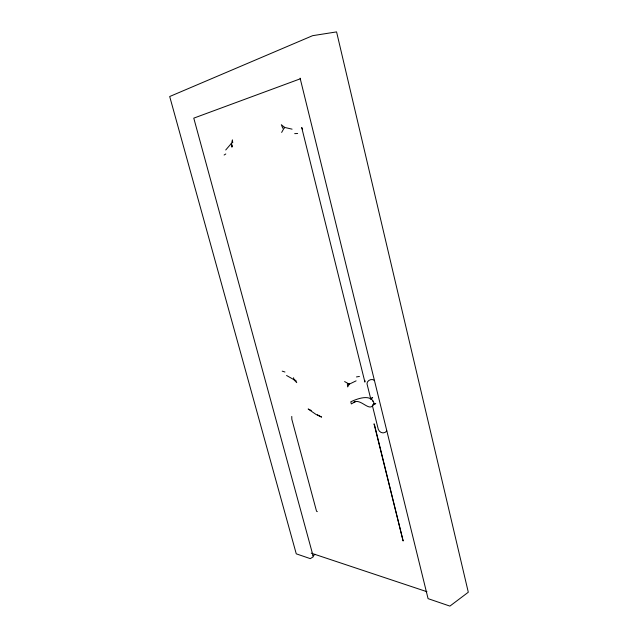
<?xml version="1.0" encoding="UTF-8"?>
<svg xmlns="http://www.w3.org/2000/svg" width="638" height="638" viewBox="0 0 638 638"><rect width="100%" height="100%" fill="white"/><g stroke="black" fill="none" stroke-linecap="round" stroke-linejoin="round"><path stroke-width="0.96" d="M282.801 128.254L281.342 124.721L284.508 127.345L284.428 127.863L284.293 127.337L292.076 129.163M293.576 377.728L293.943 379.722L296.726 382.625L295.649 380.096M356.1 380.862L349.106 384.236L348.994 383.765L349.297 384.188L347.638 386.939L347.383 383.988M281.645 132.433L284.508 127.345M371.81 398.248L372.648 397.554L370.503 398.638M373.254 404.628L372.895 405.066L375.758 403.607L374.083 403.695M225.724 149.994L231.379 143.422L231.506 143.909L232.391 139.866L232.734 142.784M386.819 430.977C384.148 434.358 379.594 432.931 378.27 429.302L372.393 405.585M355.175 401.741L351.331 403.926L350.788 401.796C357.168 398.766 370.55 393.662 373.9 402.666C370.79 414.804 360.741 397.019 353.404 402.57L355.549 401.493M231.849 147.099L231.379 143.422L232.088 146.277M224.121 155.026L225.796 153.973M312.899 555.834L315.316 554.342M300.474 78.745L193.777 118.142L313.338 556.751L310.299 558.633L296.263 553.84L169.7 96.521L312.612 35.68L336.577 31.9L468.3 592.239L449.902 606.1L428.074 598.643L300.107 78.163M356.467 376.93L359.409 376.452M294.676 133.637L297.627 133.501M370.351 398.965L370.973 399.157M282.219 371.149L284.971 372.018M311.224 553.154L426.934 591.713M311.296 410.497L308.154 409.006L315.985 414.413L321.616 417.108L317.453 414.836M317.333 511.644L316.536 511.237L291.829 419.27L291.773 416.431M344.608 381.572L349.297 384.188M286.558 375.487L294.134 379.793L294.014 379.363M374.402 380.479C371.978 378.103 366.866 380.392 366.986 383.765L370.511 397.992M302.635 129.235L301.694 127.504L364.912 382.106L364.848 380.376M372.72 400.824L373.134 401.621M231.379 143.422L232.104 146.82M374.506 424.788L374.012 423.823L403.144 541L374.506 424.788"/></g></svg>
